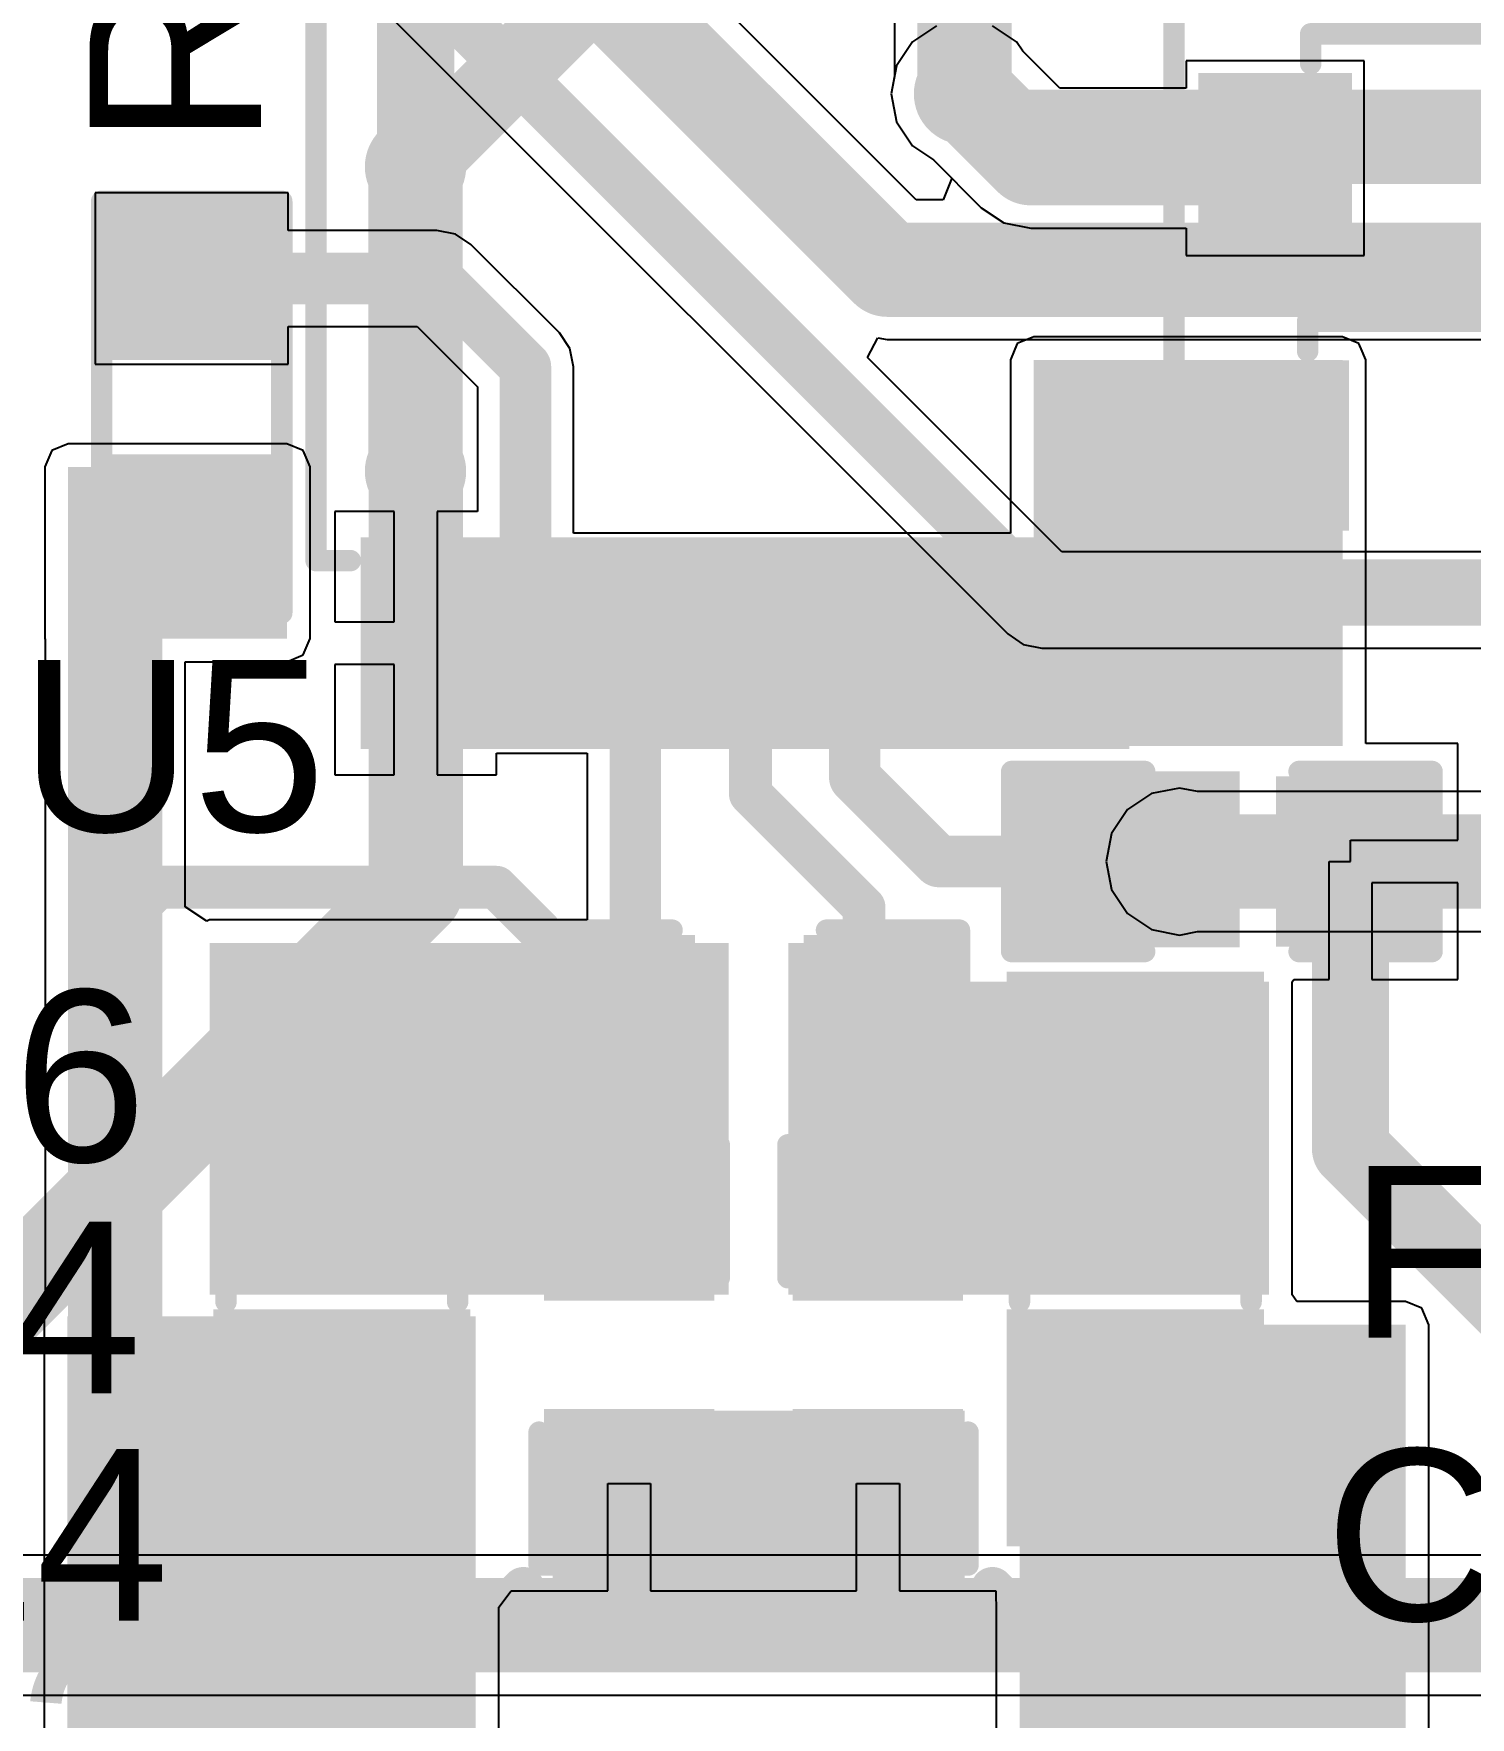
# Model space of a CAD drawing. Header units: millimetres. Extents: x -0.27 to 4.7, y -0.39 to 2.83.
# Drawn here: x 2.266 to 2.6009, y 0.3464 to 0.739 of the extents above; entities that cross this region are included whole.
import ezdxf

# ---------------------------------------------------------------- set-up
doc = ezdxf.new("R2010")
doc.units = ezdxf.units.MM
doc.header["$MEASUREMENT"] = 0
for name, color, linetype in [('BottomLayer', 5, 'Continuous'), ('BottomSolder', 6, 'Continuous'), ('TopLayer', 1, 'Continuous'), ('TopOverlay', 2, 'Continuous'), ('TopPaste', 8, 'Continuous'), ('TopSolder', 216, 'Continuous'), ('ViaHoleLayer', 16, 'Continuous')]:
    doc.layers.add(name, color=color, linetype=linetype)
doc.styles.add('Arial', font='', dxfattribs={"height": 0.2})
doc.styles.get('Arial').set_extended_font_data('Arial')

# ---------------------------------------------------------------- blocks, each defined once
blk = doc.blocks.new('ZIO_101954_8')
at = {"layer": 'TopOverlay', "const_width": 0.005}
blk.add_lwpolyline([(-0.719, -1.74), (0.719, -1.74)], dxfattribs=at)
blk = doc.blocks.new('14_TSSOP_51')
at = {"layer": 'TopLayer'}
for points in [[(-0.12992, 0.08563), (-0.08858, 0.08563), (-0.08858, 0.06791), (-0.12992, 0.06791)], [(0.08858, 0.08563), (0.12992, 0.08563), (0.12992, 0.06791), (0.08858, 0.06791)], [(-0.12992, 0.06004), (-0.08858, 0.06004), (-0.08858, 0.04232), (-0.12992, 0.04232)], [(0.08858, 0.06004), (0.12992, 0.06004), (0.12992, 0.04232), (0.08858, 0.04232)], [(-0.12992, 0.03445), (-0.08858, 0.03445), (-0.08858, 0.01673), (-0.12992, 0.01673)], [(0.08858, 0.03445), (0.12992, 0.03445), (0.12992, 0.01673), (0.08858, 0.01673)], [(-0.12992, 0.00886), (-0.08858, 0.00886), (-0.08858, -0.00886), (-0.12992, -0.00886)], [(0.08858, 0.00886), (0.12992, 0.00886), (0.12992, -0.00886), (0.08858, -0.00886)], [(-0.12992, -0.01673), (-0.08858, -0.01673), (-0.08858, -0.03445), (-0.12992, -0.03445)], [(0.08858, -0.01673), (0.12992, -0.01673), (0.12992, -0.03445), (0.08858, -0.03445)], [(-0.12992, -0.04232), (-0.08858, -0.04232), (-0.08858, -0.06004), (-0.12992, -0.06004)], [(0.08858, -0.04232), (0.12992, -0.04232), (0.12992, -0.06004), (0.08858, -0.06004)], [(-0.12992, -0.06791), (-0.08858, -0.06791), (-0.08858, -0.08563), (-0.12992, -0.08563)], [(0.08858, -0.06791), (0.12992, -0.06791), (0.12992, -0.08563), (0.08858, -0.08563)]]:
    blk.add_hatch(color=1, dxfattribs=at).paths.add_polyline_path(points)
at = {"layer": 'TopOverlay'}
blk.add_hatch(color=2, dxfattribs=at).paths.add_polyline_path([(-0.08404, 0.068), (-0.07304, 0.068), (-0.07304, 0.086), (-0.08404, 0.086)])
at = {"layer": 'TopPaste'}
for points in [[(-0.12992, 0.08563), (-0.08858, 0.08563), (-0.08858, 0.06791), (-0.12992, 0.06791)], [(0.08858, 0.08563), (0.12992, 0.08563), (0.12992, 0.06791), (0.08858, 0.06791)], [(-0.12992, 0.06004), (-0.08858, 0.06004), (-0.08858, 0.04232), (-0.12992, 0.04232)], [(0.08858, 0.06004), (0.12992, 0.06004), (0.12992, 0.04232), (0.08858, 0.04232)], [(-0.12992, 0.03445), (-0.08858, 0.03445), (-0.08858, 0.01673), (-0.12992, 0.01673)], [(0.08858, 0.03445), (0.12992, 0.03445), (0.12992, 0.01673), (0.08858, 0.01673)], [(-0.12992, 0.00886), (-0.08858, 0.00886), (-0.08858, -0.00886), (-0.12992, -0.00886)], [(0.08858, 0.00886), (0.12992, 0.00886), (0.12992, -0.00886), (0.08858, -0.00886)], [(-0.12992, -0.01673), (-0.08858, -0.01673), (-0.08858, -0.03445), (-0.12992, -0.03445)], [(0.08858, -0.01673), (0.12992, -0.01673), (0.12992, -0.03445), (0.08858, -0.03445)], [(-0.12992, -0.04232), (-0.08858, -0.04232), (-0.08858, -0.06004), (-0.12992, -0.06004)], [(0.08858, -0.04232), (0.12992, -0.04232), (0.12992, -0.06004), (0.08858, -0.06004)], [(-0.12992, -0.06791), (-0.08858, -0.06791), (-0.08858, -0.08563), (-0.12992, -0.08563)], [(0.08858, -0.06791), (0.12992, -0.06791), (0.12992, -0.08563), (0.08858, -0.08563)]]:
    blk.add_hatch(color=8, dxfattribs=at).paths.add_polyline_path(points)
at = {"layer": 'TopSolder'}
for points in [[(-0.13392, 0.08963), (-0.08458, 0.08963), (-0.08458, 0.06391), (-0.13392, 0.06391)], [(0.08458, 0.08963), (0.13392, 0.08963), (0.13392, 0.06391), (0.08458, 0.06391)], [(-0.13392, 0.06404), (-0.08458, 0.06404), (-0.08458, 0.03832), (-0.13392, 0.03832)], [(0.08458, 0.06404), (0.13392, 0.06404), (0.13392, 0.03832), (0.08458, 0.03832)], [(-0.13392, 0.03845), (-0.08458, 0.03845), (-0.08458, 0.01273), (-0.13392, 0.01273)], [(0.08458, 0.03845), (0.13392, 0.03845), (0.13392, 0.01273), (0.08458, 0.01273)], [(-0.13392, 0.01286), (-0.08458, 0.01286), (-0.08458, -0.01286), (-0.13392, -0.01286)], [(0.08458, 0.01286), (0.13392, 0.01286), (0.13392, -0.01286), (0.08458, -0.01286)], [(-0.13392, -0.01273), (-0.08458, -0.01273), (-0.08458, -0.03845), (-0.13392, -0.03845)], [(0.08458, -0.01273), (0.13392, -0.01273), (0.13392, -0.03845), (0.08458, -0.03845)], [(-0.13392, -0.03832), (-0.08458, -0.03832), (-0.08458, -0.06404), (-0.13392, -0.06404)], [(0.08458, -0.03832), (0.13392, -0.03832), (0.13392, -0.06404), (0.08458, -0.06404)], [(-0.13392, -0.06391), (-0.08458, -0.06391), (-0.08458, -0.08963), (-0.13392, -0.08963)], [(0.08458, -0.06391), (0.13392, -0.06391), (0.13392, -0.08963), (0.08458, -0.08963)]]:
    blk.add_hatch(color=216, dxfattribs=at).paths.add_polyline_path(points)
at = {"layer": 'TopOverlay'}
for points, const_width in [([(-0.09, 0.1), (0.09, 0.1)], 0.005), ([(-0.09, 0.1), (-0.09, 0.092)], 0.005), ([(0.09, 0.1), (0.09, 0.092)], 0.005), ([(-0.141, 0.082), (-0.136, 0.077)], 0.00787), ([(-0.141, 0.082), (-0.141, 0.072)], 0.00787), ([(-0.136, 0.077), (-0.141, 0.072)], 0.00787), ([(-0.09, -0.092), (-0.09, -0.1)], 0.005), ([(0.09, -0.092), (0.09, -0.1)], 0.005), ([(-0.09, -0.1), (0.09, -0.1)], 0.005)]:
    blk.add_lwpolyline(points, dxfattribs=dict(at, const_width=const_width))
for points, const_width in [([(-0.09125, 0.1, 1), (-0.08875, 0.1, 1)], 0.0025), ([(-0.09125, 0.1, 1), (-0.08875, 0.1, 1)], 0.0025), ([(0.08875, 0.1, 1), (0.09125, 0.1, 1)], 0.0025), ([(0.08875, 0.1, 1), (0.09125, 0.1, 1)], 0.0025), ([(-0.09125, 0.092, 1), (-0.08875, 0.092, 1)], 0.0025), ([(0.08875, 0.092, 1), (0.09125, 0.092, 1)], 0.0025), ([(-0.14297, 0.082, 1), (-0.13903, 0.082, 1)], 0.00394), ([(-0.14297, 0.082, 1), (-0.13903, 0.082, 1)], 0.00394), ([(-0.13797, 0.077, 1), (-0.13403, 0.077, 1)], 0.00394), ([(-0.13797, 0.077, 1), (-0.13403, 0.077, 1)], 0.00394), ([(-0.14297, 0.072, 1), (-0.13903, 0.072, 1)], 0.00394), ([(-0.14297, 0.072, 1), (-0.13903, 0.072, 1)], 0.00394), ([(-0.09125, -0.092, 1), (-0.08875, -0.092, 1)], 0.0025), ([(0.08875, -0.092, 1), (0.09125, -0.092, 1)], 0.0025), ([(-0.09125, -0.1, 1), (-0.08875, -0.1, 1)], 0.0025), ([(-0.09125, -0.1, 1), (-0.08875, -0.1, 1)], 0.0025), ([(0.08875, -0.1, 1), (0.09125, -0.1, 1)], 0.0025), ([(0.08875, -0.1, 1), (0.09125, -0.1, 1)], 0.0025)]:
    blk.add_lwpolyline(points, format="xyb", close=True, dxfattribs=dict(at, const_width=const_width))
blk = doc.blocks.new('R___0603_91')
at = {"layer": 'TopLayer'}
for points in [[(-0.015, 0.0175), (-0.015, -0.0175), (-0.045, -0.0175), (-0.045, 0.0175)], [(0.045, 0.0175), (0.045, -0.0175), (0.015, -0.0175), (0.015, 0.0175)]]:
    blk.add_hatch(color=1, dxfattribs=at).paths.add_polyline_path(points)
at = {"layer": 'TopPaste'}
for points in [[(-0.015, 0.0175), (-0.015, -0.0175), (-0.045, -0.0175), (-0.045, 0.0175)], [(0.045, 0.0175), (0.045, -0.0175), (0.015, -0.0175), (0.015, 0.0175)]]:
    blk.add_hatch(color=8, dxfattribs=at).paths.add_polyline_path(points)
at = {"layer": 'TopSolder'}
for points in [[(-0.011, 0.0215), (-0.011, -0.0215), (-0.049, -0.0215), (-0.049, 0.0215)], [(0.049, 0.0215), (0.049, -0.0215), (0.011, -0.0215), (0.011, 0.0215)]]:
    blk.add_hatch(color=216, dxfattribs=at).paths.add_polyline_path(points)
at = {"layer": 'TopOverlay', "const_width": 0.005}
for points in [[(-0.048, 0.021), (-0.048, -0.021)], [(-0.048, 0.021), (0.048, 0.021)], [(0.048, 0.021), (0.048, -0.021)], [(-0.048, -0.021), (0.048, -0.021)]]:
    blk.add_lwpolyline(points, dxfattribs=at)
at = {"layer": 'TopOverlay', "const_width": 0.0025}
for points in [[(-0.04925, 0.021, 1), (-0.04675, 0.021, 1)], [(-0.04925, 0.021, 1), (-0.04675, 0.021, 1)], [(0.04675, 0.021, 1), (0.04925, 0.021, 1)], [(0.04675, 0.021, 1), (0.04925, 0.021, 1)], [(-0.04925, -0.021, 1), (-0.04675, -0.021, 1)], [(-0.04925, -0.021, 1), (-0.04675, -0.021, 1)], [(0.04675, -0.021, 1), (0.04925, -0.021, 1)], [(0.04675, -0.021, 1), (0.04925, -0.021, 1)]]:
    blk.add_lwpolyline(points, format="xyb", close=True, dxfattribs=at)
blk = doc.blocks.new('I___0805_130')
at = {"layer": 'TopLayer'}
for points in [[(-0.06299, 0.02598), (-0.01575, 0.02598), (-0.01575, -0.02598), (-0.06299, -0.02598)], [(0.01575, 0.02598), (0.06299, 0.02598), (0.06299, -0.02598), (0.01575, -0.02598)]]:
    blk.add_hatch(color=1, dxfattribs=at).paths.add_polyline_path(points)
at = {"layer": 'TopPaste'}
for points in [[(-0.06299, 0.02598), (-0.01575, 0.02598), (-0.01575, -0.02598), (-0.06299, -0.02598)], [(0.01575, 0.02598), (0.06299, 0.02598), (0.06299, -0.02598), (0.01575, -0.02598)]]:
    blk.add_hatch(color=8, dxfattribs=at).paths.add_polyline_path(points)
at = {"layer": 'TopSolder'}
for points in [[(-0.06699, 0.02998), (-0.01175, 0.02998), (-0.01175, -0.02998), (-0.06699, -0.02998)], [(0.01175, 0.02998), (0.06699, 0.02998), (0.06699, -0.02998), (0.01175, -0.02998)]]:
    blk.add_hatch(color=216, dxfattribs=at).paths.add_polyline_path(points)
at = {"layer": 'TopOverlay', "const_width": 0.005}
for points in [[(-0.01, 0.027), (0.01, 0.027)], [(-0.01, -0.027), (0.01, -0.027)]]:
    blk.add_lwpolyline(points, dxfattribs=at)
at = {"layer": 'TopOverlay', "const_width": 0.0025}
for points in [[(-0.01125, 0.027, 1), (-0.00875, 0.027, 1)], [(0.00875, 0.027, 1), (0.01125, 0.027, 1)], [(-0.01125, -0.027, 1), (-0.00875, -0.027, 1)], [(0.00875, -0.027, 1), (0.01125, -0.027, 1)]]:
    blk.add_lwpolyline(points, format="xyb", close=True, dxfattribs=at)
blk = doc.blocks.new('I___0805_131')
at = {"layer": 'TopLayer'}
for points in [[(-0.06299, 0.02598), (-0.01575, 0.02598), (-0.01575, -0.02598), (-0.06299, -0.02598)], [(0.01575, 0.02598), (0.06299, 0.02598), (0.06299, -0.02598), (0.01575, -0.02598)]]:
    blk.add_hatch(color=1, dxfattribs=at).paths.add_polyline_path(points)
at = {"layer": 'TopPaste'}
for points in [[(-0.06299, 0.02598), (-0.01575, 0.02598), (-0.01575, -0.02598), (-0.06299, -0.02598)], [(0.01575, 0.02598), (0.06299, 0.02598), (0.06299, -0.02598), (0.01575, -0.02598)]]:
    blk.add_hatch(color=8, dxfattribs=at).paths.add_polyline_path(points)
at = {"layer": 'TopSolder'}
for points in [[(-0.06699, 0.02998), (-0.01175, 0.02998), (-0.01175, -0.02998), (-0.06699, -0.02998)], [(0.01175, 0.02998), (0.06699, 0.02998), (0.06699, -0.02998), (0.01175, -0.02998)]]:
    blk.add_hatch(color=216, dxfattribs=at).paths.add_polyline_path(points)
at = {"layer": 'TopOverlay', "const_width": 0.005}
for points in [[(-0.01, 0.027), (0.01, 0.027)], [(-0.01, -0.027), (0.01, -0.027)]]:
    blk.add_lwpolyline(points, dxfattribs=at)
at = {"layer": 'TopOverlay', "const_width": 0.0025}
for points in [[(-0.01125, 0.027, 1), (-0.00875, 0.027, 1)], [(0.00875, 0.027, 1), (0.01125, 0.027, 1)], [(-0.01125, -0.027, 1), (-0.00875, -0.027, 1)], [(0.00875, -0.027, 1), (0.01125, -0.027, 1)]]:
    blk.add_lwpolyline(points, format="xyb", close=True, dxfattribs=at)
blk = doc.blocks.new('SOD_323_156')
at = {"layer": 'TopLayer'}
for points in [[(-0.02953, -0.01772), (-0.06102, -0.01772), (-0.06102, 0.01772), (-0.02953, 0.01772)], [(0.06102, -0.01772), (0.02953, -0.01772), (0.02953, 0.01772), (0.06102, 0.01772)]]:
    blk.add_hatch(color=1, dxfattribs=at).paths.add_polyline_path(points)
at = {"layer": 'TopOverlay'}
for points in [[(-0.079, 0.019), (-0.036, 0.019), (-0.036, 0.031), (-0.079, 0.031)], [(-0.079, -0.02), (-0.062, -0.02), (-0.062, 0.02), (-0.079, 0.02)], [(-0.079, -0.031), (-0.036, -0.031), (-0.036, -0.019), (-0.079, -0.019)]]:
    blk.add_hatch(color=2, dxfattribs=at).paths.add_polyline_path(points)
at = {"layer": 'TopPaste'}
for points in [[(-0.02953, -0.01772), (-0.06102, -0.01772), (-0.06102, 0.01772), (-0.02953, 0.01772)], [(0.06102, -0.01772), (0.02953, -0.01772), (0.02953, 0.01772), (0.06102, 0.01772)]]:
    blk.add_hatch(color=8, dxfattribs=at).paths.add_polyline_path(points)
at = {"layer": 'TopSolder'}
for points in [[(-0.02736, -0.01988), (-0.06319, -0.01988), (-0.06319, 0.01988), (-0.02736, 0.01988)], [(0.06319, -0.01988), (0.02736, -0.01988), (0.02736, 0.01988), (0.06319, 0.01988)]]:
    blk.add_hatch(color=216, dxfattribs=at).paths.add_polyline_path(points)
at = {"layer": 'TopOverlay', "const_width": 0.005}
for points in [[(0.037, 0.029), (-0.036, 0.029)], [(0.037, 0.029), (0.037, 0.022)], [(0.037, -0.022), (0.037, -0.029)], [(0.037, -0.029), (-0.036, -0.029)]]:
    blk.add_lwpolyline(points, dxfattribs=at)
at = {"layer": 'TopOverlay', "const_width": 0.0025}
for points in [[(-0.03725, 0.029, 1), (-0.03475, 0.029, 1)], [(0.03575, 0.029, 1), (0.03825, 0.029, 1)], [(0.03575, 0.029, 1), (0.03825, 0.029, 1)], [(0.03575, 0.022, 1), (0.03825, 0.022, 1)], [(0.03575, -0.022, 1), (0.03825, -0.022, 1)], [(-0.03725, -0.029, 1), (-0.03475, -0.029, 1)], [(0.03575, -0.029, 1), (0.03825, -0.029, 1)], [(0.03575, -0.029, 1), (0.03825, -0.029, 1)]]:
    blk.add_lwpolyline(points, format="xyb", close=True, dxfattribs=at)
blk = doc.blocks.new('SOD_323_158')
at = {"layer": 'TopLayer'}
for points in [[(-0.02953, -0.01772), (-0.06102, -0.01772), (-0.06102, 0.01772), (-0.02953, 0.01772)], [(0.06102, -0.01772), (0.02953, -0.01772), (0.02953, 0.01772), (0.06102, 0.01772)]]:
    blk.add_hatch(color=1, dxfattribs=at).paths.add_polyline_path(points)
at = {"layer": 'TopOverlay'}
for points in [[(-0.079, 0.019), (-0.036, 0.019), (-0.036, 0.031), (-0.079, 0.031)], [(-0.079, -0.02), (-0.062, -0.02), (-0.062, 0.02), (-0.079, 0.02)], [(-0.079, -0.031), (-0.036, -0.031), (-0.036, -0.019), (-0.079, -0.019)]]:
    blk.add_hatch(color=2, dxfattribs=at).paths.add_polyline_path(points)
at = {"layer": 'TopPaste'}
for points in [[(-0.02953, -0.01772), (-0.06102, -0.01772), (-0.06102, 0.01772), (-0.02953, 0.01772)], [(0.06102, -0.01772), (0.02953, -0.01772), (0.02953, 0.01772), (0.06102, 0.01772)]]:
    blk.add_hatch(color=8, dxfattribs=at).paths.add_polyline_path(points)
at = {"layer": 'TopSolder'}
for points in [[(-0.02736, -0.01988), (-0.06319, -0.01988), (-0.06319, 0.01988), (-0.02736, 0.01988)], [(0.06319, -0.01988), (0.02736, -0.01988), (0.02736, 0.01988), (0.06319, 0.01988)]]:
    blk.add_hatch(color=216, dxfattribs=at).paths.add_polyline_path(points)
at = {"layer": 'TopOverlay', "const_width": 0.005}
for points in [[(0.037, 0.029), (-0.036, 0.029)], [(0.037, 0.029), (0.037, 0.022)], [(0.037, -0.022), (0.037, -0.029)], [(0.037, -0.029), (-0.036, -0.029)]]:
    blk.add_lwpolyline(points, dxfattribs=at)
at = {"layer": 'TopOverlay', "const_width": 0.0025}
for points in [[(-0.03725, 0.029, 1), (-0.03475, 0.029, 1)], [(0.03575, 0.029, 1), (0.03825, 0.029, 1)], [(0.03575, 0.029, 1), (0.03825, 0.029, 1)], [(0.03575, 0.022, 1), (0.03825, 0.022, 1)], [(0.03575, -0.022, 1), (0.03825, -0.022, 1)], [(-0.03725, -0.029, 1), (-0.03475, -0.029, 1)], [(0.03575, -0.029, 1), (0.03825, -0.029, 1)], [(0.03575, -0.029, 1), (0.03825, -0.029, 1)]]:
    blk.add_lwpolyline(points, format="xyb", close=True, dxfattribs=at)
blk = doc.blocks.new('C___0603_199')
at = {"layer": 'TopLayer'}
for points in [[(-0.015, 0.0175), (-0.015, -0.0175), (-0.045, -0.0175), (-0.045, 0.0175)], [(0.045, 0.0175), (0.045, -0.0175), (0.015, -0.0175), (0.015, 0.0175)]]:
    blk.add_hatch(color=1, dxfattribs=at).paths.add_polyline_path(points)
at = {"layer": 'TopPaste'}
for points in [[(-0.015, 0.0175), (-0.015, -0.0175), (-0.045, -0.0175), (-0.045, 0.0175)], [(0.045, 0.0175), (0.045, -0.0175), (0.015, -0.0175), (0.015, 0.0175)]]:
    blk.add_hatch(color=8, dxfattribs=at).paths.add_polyline_path(points)
at = {"layer": 'TopSolder'}
for points in [[(-0.01264, 0.01986), (-0.01264, -0.01986), (-0.04736, -0.01986), (-0.04736, 0.01986)], [(0.04736, 0.01986), (0.04736, -0.01986), (0.01264, -0.01986), (0.01264, 0.01986)]]:
    blk.add_hatch(color=216, dxfattribs=at).paths.add_polyline_path(points)
at = {"layer": 'TopOverlay', "const_width": 0.005}
for points in [[(-0.018, 0.021), (-0.049, 0.021)], [(-0.049, -0.021), (-0.049, 0.021)], [(0.049, 0.021), (0.018, 0.021)], [(0.049, -0.021), (0.049, 0.021)], [(-0.018, -0.021), (-0.049, -0.021)], [(0.049, -0.021), (0.018, -0.021)]]:
    blk.add_lwpolyline(points, dxfattribs=at)
at = {"layer": 'TopOverlay', "const_width": 0.0025}
for points in [[(-0.05025, 0.021, 1), (-0.04775, 0.021, 1)], [(-0.05025, 0.021, 1), (-0.04775, 0.021, 1)], [(-0.01925, 0.021, 1), (-0.01675, 0.021, 1)], [(0.01675, 0.021, 1), (0.01925, 0.021, 1)], [(0.04775, 0.021, 1), (0.05025, 0.021, 1)], [(0.04775, 0.021, 1), (0.05025, 0.021, 1)], [(-0.05025, -0.021, 1), (-0.04775, -0.021, 1)], [(-0.05025, -0.021, 1), (-0.04775, -0.021, 1)], [(-0.01925, -0.021, 1), (-0.01675, -0.021, 1)], [(0.01675, -0.021, 1), (0.01925, -0.021, 1)], [(0.04775, -0.021, 1), (0.05025, -0.021, 1)], [(0.04775, -0.021, 1), (0.05025, -0.021, 1)]]:
    blk.add_lwpolyline(points, format="xyb", close=True, dxfattribs=at)
blk = doc.blocks.new('C___0603_201')
at = {"layer": 'TopLayer'}
for points in [[(-0.015, 0.0175), (-0.015, -0.0175), (-0.045, -0.0175), (-0.045, 0.0175)], [(0.045, 0.0175), (0.045, -0.0175), (0.015, -0.0175), (0.015, 0.0175)]]:
    blk.add_hatch(color=1, dxfattribs=at).paths.add_polyline_path(points)
at = {"layer": 'TopPaste'}
for points in [[(-0.015, 0.0175), (-0.015, -0.0175), (-0.045, -0.0175), (-0.045, 0.0175)], [(0.045, 0.0175), (0.045, -0.0175), (0.015, -0.0175), (0.015, 0.0175)]]:
    blk.add_hatch(color=8, dxfattribs=at).paths.add_polyline_path(points)
at = {"layer": 'TopSolder'}
for points in [[(-0.01264, 0.01986), (-0.01264, -0.01986), (-0.04736, -0.01986), (-0.04736, 0.01986)], [(0.04736, 0.01986), (0.04736, -0.01986), (0.01264, -0.01986), (0.01264, 0.01986)]]:
    blk.add_hatch(color=216, dxfattribs=at).paths.add_polyline_path(points)
at = {"layer": 'TopOverlay', "const_width": 0.005}
for points in [[(-0.049, 0.021), (-0.018, 0.021)], [(-0.049, -0.021), (-0.049, 0.021)], [(0.018, 0.021), (0.049, 0.021)], [(0.049, -0.021), (0.049, 0.021)], [(-0.049, -0.021), (-0.018, -0.021)], [(0.018, -0.021), (0.049, -0.021)]]:
    blk.add_lwpolyline(points, dxfattribs=at)
at = {"layer": 'TopOverlay', "const_width": 0.0025}
for points in [[(-0.05025, 0.021, 1), (-0.04775, 0.021, 1)], [(-0.05025, 0.021, 1), (-0.04775, 0.021, 1)], [(-0.01925, 0.021, 1), (-0.01675, 0.021, 1)], [(0.01675, 0.021, 1), (0.01925, 0.021, 1)], [(0.04775, 0.021, 1), (0.05025, 0.021, 1)], [(0.04775, 0.021, 1), (0.05025, 0.021, 1)], [(-0.05025, -0.021, 1), (-0.04775, -0.021, 1)], [(-0.05025, -0.021, 1), (-0.04775, -0.021, 1)], [(-0.01925, -0.021, 1), (-0.01675, -0.021, 1)], [(0.01675, -0.021, 1), (0.01925, -0.021, 1)], [(0.04775, -0.021, 1), (0.05025, -0.021, 1)], [(0.04775, -0.021, 1), (0.05025, -0.021, 1)]]:
    blk.add_lwpolyline(points, format="xyb", close=True, dxfattribs=at)
blk = doc.blocks.new('C___0603_203')
at = {"layer": 'TopLayer'}
for points in [[(-0.015, 0.0175), (-0.015, -0.0175), (-0.045, -0.0175), (-0.045, 0.0175)], [(0.045, 0.0175), (0.045, -0.0175), (0.015, -0.0175), (0.015, 0.0175)]]:
    blk.add_hatch(color=1, dxfattribs=at).paths.add_polyline_path(points)
at = {"layer": 'TopPaste'}
for points in [[(-0.015, 0.0175), (-0.015, -0.0175), (-0.045, -0.0175), (-0.045, 0.0175)], [(0.045, 0.0175), (0.045, -0.0175), (0.015, -0.0175), (0.015, 0.0175)]]:
    blk.add_hatch(color=8, dxfattribs=at).paths.add_polyline_path(points)
at = {"layer": 'TopSolder'}
for points in [[(-0.01264, 0.01986), (-0.01264, -0.01986), (-0.04736, -0.01986), (-0.04736, 0.01986)], [(0.04736, 0.01986), (0.04736, -0.01986), (0.01264, -0.01986), (0.01264, 0.01986)]]:
    blk.add_hatch(color=216, dxfattribs=at).paths.add_polyline_path(points)
at = {"layer": 'TopOverlay', "const_width": 0.005}
for points in [[(-0.049, 0.021), (-0.018, 0.021)], [(-0.049, 0.021), (-0.049, -0.021)], [(0.018, 0.021), (0.049, 0.021)], [(0.049, 0.021), (0.049, -0.021)], [(-0.049, -0.021), (-0.018, -0.021)], [(0.018, -0.021), (0.049, -0.021)]]:
    blk.add_lwpolyline(points, dxfattribs=at)
at = {"layer": 'TopOverlay', "const_width": 0.0025}
for points in [[(-0.05025, 0.021, 1), (-0.04775, 0.021, 1)], [(-0.05025, 0.021, 1), (-0.04775, 0.021, 1)], [(-0.01925, 0.021, 1), (-0.01675, 0.021, 1)], [(0.01675, 0.021, 1), (0.01925, 0.021, 1)], [(0.04775, 0.021, 1), (0.05025, 0.021, 1)], [(0.04775, 0.021, 1), (0.05025, 0.021, 1)], [(-0.05025, -0.021, 1), (-0.04775, -0.021, 1)], [(-0.05025, -0.021, 1), (-0.04775, -0.021, 1)], [(-0.01925, -0.021, 1), (-0.01675, -0.021, 1)], [(0.01675, -0.021, 1), (0.01925, -0.021, 1)], [(0.04775, -0.021, 1), (0.05025, -0.021, 1)], [(0.04775, -0.021, 1), (0.05025, -0.021, 1)]]:
    blk.add_lwpolyline(points, format="xyb", close=True, dxfattribs=at)
blk = doc.blocks.new('C___0603_204')
at = {"layer": 'TopLayer'}
for points in [[(-0.015, 0.0175), (-0.015, -0.0175), (-0.045, -0.0175), (-0.045, 0.0175)], [(0.045, 0.0175), (0.045, -0.0175), (0.015, -0.0175), (0.015, 0.0175)]]:
    blk.add_hatch(color=1, dxfattribs=at).paths.add_polyline_path(points)
at = {"layer": 'TopPaste'}
for points in [[(-0.015, 0.0175), (-0.015, -0.0175), (-0.045, -0.0175), (-0.045, 0.0175)], [(0.045, 0.0175), (0.045, -0.0175), (0.015, -0.0175), (0.015, 0.0175)]]:
    blk.add_hatch(color=8, dxfattribs=at).paths.add_polyline_path(points)
at = {"layer": 'TopSolder'}
for points in [[(-0.01264, 0.01986), (-0.01264, -0.01986), (-0.04736, -0.01986), (-0.04736, 0.01986)], [(0.04736, 0.01986), (0.04736, -0.01986), (0.01264, -0.01986), (0.01264, 0.01986)]]:
    blk.add_hatch(color=216, dxfattribs=at).paths.add_polyline_path(points)
at = {"layer": 'TopOverlay', "const_width": 0.005}
for points in [[(-0.049, 0.021), (-0.049, -0.021)], [(-0.018, 0.021), (-0.049, 0.021)], [(0.049, 0.021), (0.018, 0.021)], [(0.049, 0.021), (0.049, -0.021)], [(-0.018, -0.021), (-0.049, -0.021)], [(0.049, -0.021), (0.018, -0.021)]]:
    blk.add_lwpolyline(points, dxfattribs=at)
at = {"layer": 'TopOverlay', "const_width": 0.0025}
for points in [[(-0.05025, 0.021, 1), (-0.04775, 0.021, 1)], [(-0.05025, 0.021, 1), (-0.04775, 0.021, 1)], [(-0.01925, 0.021, 1), (-0.01675, 0.021, 1)], [(0.01675, 0.021, 1), (0.01925, 0.021, 1)], [(0.04775, 0.021, 1), (0.05025, 0.021, 1)], [(0.04775, 0.021, 1), (0.05025, 0.021, 1)], [(-0.05025, -0.021, 1), (-0.04775, -0.021, 1)], [(-0.05025, -0.021, 1), (-0.04775, -0.021, 1)], [(-0.01925, -0.021, 1), (-0.01675, -0.021, 1)], [(0.01675, -0.021, 1), (0.01925, -0.021, 1)], [(0.04775, -0.021, 1), (0.05025, -0.021, 1)], [(0.04775, -0.021, 1), (0.05025, -0.021, 1)]]:
    blk.add_lwpolyline(points, format="xyb", close=True, dxfattribs=at)

msp = doc.modelspace()

# ---------------------------------------------------------------- hatches: boundary and pattern name
at = {"layer": 'BottomLayer'}
h = msp.add_hatch(color=5, dxfattribs=at)
edge = h.paths.add_edge_path()
edge.add_arc((2.483, 0.725), 0.01181, 0, 360)
h = msp.add_hatch(color=5, dxfattribs=at)
edge = h.paths.add_edge_path()
edge.add_arc((2.355, 0.708), 0.01181, 0, 360)
h = msp.add_hatch(color=5, dxfattribs=at)
edge = h.paths.add_edge_path()
edge.add_arc((2.355, 0.637), 0.01181, 0, 360)
h = msp.add_hatch(color=5, dxfattribs=at)
edge = h.paths.add_edge_path()
edge.add_arc((2.53314, 0.546), 0.01181, 0, 360)
h = msp.add_hatch(color=5, dxfattribs=at)
edge = h.paths.add_edge_path()
edge.add_arc((2.42782, 0.39745), 0.01181, 0, 360)
at = {"layer": 'BottomSolder'}
h = msp.add_hatch(color=6, dxfattribs=at)
edge = h.paths.add_edge_path()
edge.add_arc((2.483, 0.725), 0.00591, 0, 360)
h = msp.add_hatch(color=6, dxfattribs=at)
edge = h.paths.add_edge_path()
edge.add_arc((2.355, 0.708), 0.00591, 0, 360)
h = msp.add_hatch(color=6, dxfattribs=at)
edge = h.paths.add_edge_path()
edge.add_arc((2.355, 0.637), 0.00591, 0, 360)
h = msp.add_hatch(color=6, dxfattribs=at)
edge = h.paths.add_edge_path()
edge.add_arc((2.53314, 0.546), 0.00591, 0, 360)
h = msp.add_hatch(color=6, dxfattribs=at)
edge = h.paths.add_edge_path()
edge.add_arc((2.42782, 0.39745), 0.00591, 0, 360)
at = {"layer": 'TopLayer'}
h = msp.add_hatch(color=1, dxfattribs=at)
edge = h.paths.add_edge_path()
edge.add_arc((2.483, 0.725), 0.01181, 0, 360)
h = msp.add_hatch(color=1, dxfattribs=at)
edge = h.paths.add_edge_path()
edge.add_arc((2.355, 0.708), 0.01181, 0, 360)
for points in [[(2.49914, 0.57295), (2.57114, 0.57295), (2.57114, 0.66295), (2.49914, 0.66295)], [(2.274, 0.598), (2.325, 0.598), (2.325, 0.638), (2.274, 0.638)], [(2.494, 0.526), (2.54714, 0.526), (2.54714, 0.567), (2.494, 0.567)], [(2.428, 0.527), (2.307, 0.527), (2.307, 0.445), (2.428, 0.445)], [(2.44196, 0.509), (2.483, 0.509), (2.483, 0.527), (2.44196, 0.527)], [(2.44196, 0.445), (2.554, 0.445), (2.554, 0.51795), (2.44196, 0.51795)], [(2.369, 0.43995), (2.27382, 0.43995), (2.27382, 0.19195), (2.369, 0.19195)], [(2.49582, 0.19195), (2.58582, 0.19195), (2.58582, 0.438), (2.49582, 0.438)], [(2.387, 0.37795), (2.483, 0.37795), (2.483, 0.41795), (2.387, 0.41795)]]:
    msp.add_hatch(color=1, dxfattribs=at).paths.add_polyline_path(points)
h = msp.add_hatch(color=1, dxfattribs=at)
edge = h.paths.add_edge_path()
edge.add_arc((2.355, 0.637), 0.01181, 0, 360)
h = msp.add_hatch(color=1, dxfattribs=at)
edge = h.paths.add_edge_path()
edge.add_arc((2.53314, 0.546), 0.01181, 0, 360)
h = msp.add_hatch(color=1, dxfattribs=at)
edge = h.paths.add_edge_path()
edge.add_arc((2.42782, 0.39745), 0.01181, 0, 360)
at = {"layer": 'TopSolder'}
h = msp.add_hatch(color=216, dxfattribs=at)
edge = h.paths.add_edge_path()
edge.add_arc((2.483, 0.725), 0.00591, 0, 360)
h = msp.add_hatch(color=216, dxfattribs=at)
edge = h.paths.add_edge_path()
edge.add_arc((2.355, 0.708), 0.00591, 0, 360)
h = msp.add_hatch(color=216, dxfattribs=at)
edge = h.paths.add_edge_path()
edge.add_arc((2.355, 0.637), 0.00591, 0, 360)
h = msp.add_hatch(color=216, dxfattribs=at)
edge = h.paths.add_edge_path()
edge.add_arc((2.53314, 0.546), 0.00591, 0, 360)
h = msp.add_hatch(color=216, dxfattribs=at)
edge = h.paths.add_edge_path()
edge.add_arc((2.42782, 0.39745), 0.00591, 0, 360)
at = {"layer": 'ViaHoleLayer'}
h = msp.add_hatch(color=16, dxfattribs=at)
edge = h.paths.add_edge_path()
edge.add_arc((2.483, 0.725), 0.00591, 0, 360)
h = msp.add_hatch(color=16, dxfattribs=at)
edge = h.paths.add_edge_path()
edge.add_arc((2.355, 0.708), 0.00591, 0, 360)
h = msp.add_hatch(color=16, dxfattribs=at)
edge = h.paths.add_edge_path()
edge.add_arc((2.355, 0.637), 0.00591, 0, 360)
h = msp.add_hatch(color=16, dxfattribs=at)
edge = h.paths.add_edge_path()
edge.add_arc((2.53314, 0.546), 0.00591, 0, 360)
h = msp.add_hatch(color=16, dxfattribs=at)
edge = h.paths.add_edge_path()
edge.add_arc((2.42782, 0.39745), 0.00591, 0, 360)

# ---------------------------------------------------------------- linework, layer by layer
at = {"layer": 'BottomLayer'}
for p, q in [((2.46669, 0.85484), (2.46669, 0.72916)), ((2.47176, 0.70031), (2.36214, 0.80993)), ((2.30407, 0.78807), (2.49307, 0.59907)), ((2.46669, 0.72916), (2.46586, 0.725)), ((2.46586, 0.725), (2.46717, 0.71844)), ((2.46717, 0.71844), (2.47088, 0.71288)), ((2.47088, 0.71288), (2.47573, 0.70964)), ((2.47573, 0.70964), (2.48006, 0.70531)), ((2.48006, 0.70531), (2.47799, 0.70031)), ((2.47799, 0.70031), (2.47176, 0.70031)), ((2.46035, 0.66351), (2.46281, 0.66812)), ((2.46281, 0.66812), (2.465, 0.66769)), ((2.465, 0.66769), (2.64184, 0.66769)), ((2.50565, 0.61822), (2.46035, 0.66351)), ((2.62328, 0.61822), (2.50565, 0.61822)), ((2.49307, 0.59907), (2.49307, 0.59907)), ((2.49307, 0.59907), (2.49671, 0.59664)), ((2.49671, 0.59664), (2.501, 0.59578)), ((2.501, 0.59578), (2.501, 0.59578)), ((2.501, 0.59578), (2.62328, 0.59578)), ((2.52658, 0.56184), (2.52102, 0.55812)), ((2.53314, 0.56314), (2.52658, 0.56184)), ((2.5373, 0.56231), (2.53314, 0.56314)), ((2.64224, 0.56231), (2.5373, 0.56231)), ((2.52102, 0.55812), (2.5173, 0.55256)), ((2.5173, 0.55256), (2.516, 0.546)), ((2.516, 0.546), (2.5173, 0.53944)), ((2.5173, 0.53944), (2.52102, 0.53388)), ((2.52102, 0.53388), (2.52658, 0.53016)), ((2.52658, 0.53016), (2.53314, 0.52886)), ((2.53314, 0.52886), (2.5373, 0.52969)), ((2.5373, 0.52969), (2.649, 0.52969)), ((2.69813, 0.38426), (2.02142, 0.38426)), ((2.0209, 0.35164), (3.24284, 0.35164))]:
    msp.add_line(p, q, dxfattribs=at)
for points, const_width in [([(2.483, 0.725), (2.483, 0.859)], 0.022), ([(2.34582, 0.80318), (2.465, 0.684)], 0.022), ([(2.312, 0.796), (2.501, 0.607)], 0.012), ([(2.48225, 0.725), (2.48344, 0.725)], 0.022), ([(2.48344, 0.725), (2.49344, 0.715)], 0.022), ([(2.49344, 0.715), (2.6258, 0.715)], 0.022), ([(2.355, 0.637), (2.355, 0.708)], 0.022), ([(2.465, 0.684), (2.646, 0.684)], 0.022), ([(2.355, 0.637), (2.35505, 0.63695)], 0.022), ([(2.35505, 0.53918), (2.35505, 0.63695)], 0.022), ([(2.501, 0.607), (2.636, 0.607)], 0.012), ([(2.53314, 0.546), (2.649, 0.546)], 0.022), ([(2.21332, 0.39745), (2.35505, 0.53918)], 0.022), ([(2.01705, 0.36795), (2.74405, 0.36795)], 0.022)]:
    msp.add_lwpolyline(points, dxfattribs=dict(at, const_width=const_width))
for points, const_width in [([(2.47675, 0.725, 1), (2.48775, 0.725, 1)], 0.011), ([(2.4775, 0.725, 1), (2.4885, 0.725, 1)], 0.011), ([(2.47794, 0.725, 1), (2.48894, 0.725, 1)], 0.011), ([(2.47794, 0.725, 1), (2.48894, 0.725, 1)], 0.011), ([(2.48794, 0.715, 1), (2.49894, 0.715, 1)], 0.011), ([(2.48794, 0.715, 1), (2.49894, 0.715, 1)], 0.011), ([(2.3495, 0.708, 1), (2.3605, 0.708, 1)], 0.011), ([(2.4595, 0.684, 1), (2.4705, 0.684, 1)], 0.011), ([(2.4595, 0.684, 1), (2.4705, 0.684, 1)], 0.011), ([(2.3495, 0.637, 1), (2.3605, 0.637, 1)], 0.011), ([(2.3495, 0.637, 1), (2.3605, 0.637, 1)], 0.011), ([(2.34955, 0.63695, 1), (2.36055, 0.63695, 1)], 0.011), ([(2.34955, 0.63695, 1), (2.36055, 0.63695, 1)], 0.011), ([(2.498, 0.607, 1), (2.504, 0.607, 1)], 0.006), ([(2.498, 0.607, 1), (2.504, 0.607, 1)], 0.006), ([(2.52764, 0.546, 1), (2.53864, 0.546, 1)], 0.011), ([(2.34955, 0.53918, 1), (2.36055, 0.53918, 1)], 0.011), ([(2.34955, 0.53918, 1), (2.36055, 0.53918, 1)], 0.011)]:
    msp.add_lwpolyline(points, format="xyb", close=True, dxfattribs=dict(at, const_width=const_width))
at = {"layer": 'TopLayer'}
for p, q in [((2.47644, 0.74084), (2.47088, 0.73712)), ((2.49512, 0.73712), (2.48956, 0.74084)), ((2.47088, 0.73712), (2.46717, 0.73156)), ((2.49659, 0.73492), (2.49512, 0.73712)), ((2.5052, 0.72631), (2.49659, 0.73492)), ((2.46717, 0.73156), (2.46586, 0.725)), ((2.5762, 0.73272), (2.5347, 0.73272)), ((2.5347, 0.73272), (2.5347, 0.72631)), ((2.5762, 0.68728), (2.5762, 0.73272)), ((2.5347, 0.72631), (2.5052, 0.72631)), ((2.46586, 0.725), (2.46717, 0.71844)), ((2.46717, 0.71844), (2.47088, 0.71288)), ((2.47088, 0.71288), (2.47573, 0.70964)), ((2.47573, 0.70964), (2.48691, 0.69846)), ((2.32532, 0.70195), (2.28032, 0.70195)), ((2.28032, 0.70195), (2.28032, 0.66195)), ((2.32532, 0.69316), (2.32532, 0.70195)), ((2.48691, 0.69846), (2.4922, 0.69493)), ((2.4922, 0.69493), (2.49844, 0.69369)), ((2.36, 0.69316), (2.32532, 0.69316)), ((2.3643, 0.69231), (2.36, 0.69316)), ((2.36, 0.69316), (2.36, 0.69316)), ((2.36793, 0.68988), (2.3643, 0.69231)), ((2.49844, 0.69369), (2.5347, 0.69369)), ((2.5347, 0.69369), (2.5347, 0.68728)), ((2.38857, 0.66924), (2.36793, 0.68988)), ((2.5347, 0.68728), (2.5762, 0.68728)), ((2.32532, 0.66195), (2.32532, 0.67073)), ((2.32532, 0.67073), (2.35536, 0.67073)), ((2.35536, 0.67073), (2.36943, 0.65667)), ((2.391, 0.6656), (2.38857, 0.66924)), ((2.38857, 0.66924), (2.38857, 0.66924)), ((2.49914, 0.66836), (2.49531, 0.66678)), ((2.57114, 0.66836), (2.49914, 0.66836)), ((2.57497, 0.66678), (2.57114, 0.66836)), ((2.39186, 0.66131), (2.391, 0.6656)), ((2.49531, 0.66678), (2.49373, 0.66295)), ((2.57541, 0.66572), (2.57497, 0.66678)), ((2.57547, 0.66572), (2.57541, 0.66572)), ((2.57547, 0.66556), (2.57547, 0.66572)), ((2.57655, 0.66295), (2.57547, 0.66556)), ((2.28032, 0.66195), (2.32532, 0.66195)), ((2.39186, 0.62258), (2.39186, 0.66131)), ((2.39186, 0.66131), (2.39186, 0.66131)), ((2.49373, 0.66295), (2.49373, 0.62258)), ((2.57655, 0.5735), (2.57655, 0.66295)), ((2.36943, 0.65667), (2.36943, 0.62758)), ((2.27017, 0.64183), (2.26859, 0.638)), ((2.274, 0.64341), (2.27017, 0.64183)), ((2.325, 0.64341), (2.274, 0.64341)), ((2.32883, 0.64183), (2.325, 0.64341)), ((2.33041, 0.638), (2.32883, 0.64183)), ((2.26859, 0.638), (2.26859, 0.598)), ((2.33041, 0.598), (2.33041, 0.638)), ((2.35005, 0.62758), (2.33619, 0.62758)), ((2.33619, 0.62758), (2.33619, 0.60191)), ((2.35005, 0.60191), (2.35005, 0.62758)), ((2.36943, 0.62758), (2.36005, 0.62758)), ((2.36005, 0.62758), (2.36005, 0.59691)), ((2.49373, 0.62258), (2.39186, 0.62258)), ((2.33619, 0.60191), (2.35005, 0.60191)), ((2.26859, 0.598), (2.26869, 0.59776)), ((2.26869, 0.59776), (2.26869, 0.44061)), ((2.32883, 0.59417), (2.33041, 0.598)), ((2.36005, 0.59691), (2.36005, 0.56624)), ((2.325, 0.59259), (2.32883, 0.59417)), ((2.30131, 0.53547), (2.30131, 0.59259)), ((2.30131, 0.59259), (2.325, 0.59259)), ((2.35005, 0.59191), (2.33619, 0.59191)), ((2.33619, 0.59191), (2.33619, 0.56624)), ((2.35005, 0.56624), (2.35005, 0.59191)), ((2.598, 0.5735), (2.57655, 0.5735)), ((2.598, 0.551), (2.598, 0.5735)), ((2.37391, 0.56624), (2.37391, 0.57124)), ((2.37391, 0.57124), (2.39502, 0.57124)), ((2.39502, 0.57124), (2.39502, 0.53241)), ((2.33619, 0.56624), (2.35005, 0.56624)), ((2.36005, 0.56624), (2.37391, 0.56624)), ((2.573, 0.546), (2.573, 0.551)), ((2.573, 0.551), (2.598, 0.551)), ((2.568, 0.5185), (2.568, 0.546)), ((2.568, 0.546), (2.573, 0.546)), ((2.598, 0.541), (2.578, 0.541)), ((2.578, 0.541), (2.578, 0.5185)), ((2.598, 0.5185), (2.598, 0.541)), ((2.30631, 0.53213), (2.30131, 0.53547)), ((2.307, 0.53241), (2.30631, 0.53213)), ((2.39502, 0.53241), (2.307, 0.53241)), ((2.55941, 0.51795), (2.55978, 0.5185)), ((2.55978, 0.5185), (2.568, 0.5185)), ((2.578, 0.5185), (2.598, 0.5185)), ((2.55941, 0.445), (2.55941, 0.51795)), ((2.56047, 0.44341), (2.55941, 0.445)), ((2.26869, 0.44061), (2.26841, 0.43995)), ((2.26841, 0.43995), (2.26841, 0.19195)), ((2.58582, 0.44341), (2.56047, 0.44341)), ((2.58965, 0.44183), (2.58582, 0.44341)), ((2.59123, 0.438), (2.58965, 0.44183)), ((2.59123, 0.19195), (2.59123, 0.438)), ((2.39982, 0.37595), (2.39982, 0.40095)), ((2.39982, 0.40095), (2.40982, 0.40095)), ((2.40982, 0.40095), (2.40982, 0.37595)), ((2.45782, 0.37595), (2.45782, 0.40095)), ((2.45782, 0.40095), (2.46782, 0.40095)), ((2.46782, 0.40095), (2.46782, 0.37595)), ((2.37441, 0.37215), (2.37732, 0.37595)), ((2.37732, 0.37595), (2.37941, 0.37595)), ((2.37941, 0.37595), (2.39982, 0.37595)), ((2.40982, 0.37595), (2.43032, 0.37595)), ((2.43032, 0.37595), (2.43532, 0.37595)), ((2.43532, 0.37595), (2.43732, 0.37595)), ((2.43732, 0.37595), (2.45782, 0.37595)), ((2.46782, 0.37595), (2.49032, 0.37595)), ((2.49032, 0.37595), (2.49041, 0.37099)), ((2.37441, 0.30436), (2.37441, 0.37215)), ((2.49041, 0.37099), (2.49041, 0.30436))]:
    msp.add_line(p, q, dxfattribs=at)
for points, const_width in [([(2.35505, 0.70805), (2.35505, 0.80241)], 0.018), ([(2.35505, 0.70805), (2.41195, 0.76495)], 0.018), ([(2.483, 0.725), (2.48344, 0.725)], 0.022), ([(2.48344, 0.725), (2.49844, 0.71)], 0.022), ([(2.49844, 0.71), (2.55545, 0.71)], 0.022), ([(2.355, 0.708), (2.35505, 0.70805)], 0.018), ([(2.30282, 0.68195), (2.36, 0.68195)], 0.012), ([(2.36, 0.68195), (2.38064, 0.66131)], 0.012), ([(2.38064, 0.58391), (2.38064, 0.66131)], 0.012), ([(2.355, 0.637), (2.35503, 0.63697)], 0.018), ([(2.35503, 0.59693), (2.35503, 0.63697)], 0.018), ([(2.285, 0.60663), (2.30032, 0.62195)], 0.022), ([(2.30032, 0.62195), (2.30282, 0.62195)], 0.022), ([(2.285, 0.43918), (2.285, 0.60663)], 0.022), ([(2.50859, 0.59691), (2.50859, 0.612)], 0.012), ([(2.35503, 0.59693), (2.35505, 0.59691)], 0.018), ([(2.40623, 0.50977), (2.40623, 0.59691)], 0.012), ([(2.45741, 0.56559), (2.45741, 0.59691)], 0.012), ([(2.50859, 0.58391), (2.50859, 0.59691)], 0.012), ([(2.4328, 0.58292), (2.43308, 0.58265)], 0.01), ([(2.43308, 0.56178), (2.43308, 0.58265)], 0.01), ([(2.45741, 0.56559), (2.477, 0.546)], 0.012), ([(2.43308, 0.56178), (2.45957, 0.53529)], 0.01), ([(2.573, 0.479), (2.573, 0.546)], 0.018), ([(2.477, 0.546), (2.513, 0.546)], 0.012), ([(2.45957, 0.51643), (2.45957, 0.53529)], 0.01), ([(2.45957, 0.51643), (2.467, 0.509)], 0.01), ([(2.40623, 0.50977), (2.407, 0.509)], 0.01), ([(2.573, 0.479), (2.621, 0.431)], 0.018), ([(2.29789, 0.42629), (2.32284, 0.42629)], 0.022), ([(2.32284, 0.42629), (2.33412, 0.415)], 0.022), ([(2.33412, 0.41425), (2.33412, 0.415)], 0.022)]:
    msp.add_lwpolyline(points, dxfattribs=dict(at, const_width=const_width))
for points, const_width in [([(2.4775, 0.725, 1), (2.4885, 0.725, 1)], 0.011), ([(2.47794, 0.725, 1), (2.48894, 0.725, 1)], 0.011), ([(2.47794, 0.725, 1), (2.48894, 0.725, 1)], 0.011), ([(2.49294, 0.71, 1), (2.50394, 0.71, 1)], 0.011), ([(2.49294, 0.71, 1), (2.50394, 0.71, 1)], 0.011), ([(2.54995, 0.71, 1), (2.56095, 0.71, 1)], 0.011), ([(2.3505, 0.708, 1), (2.3595, 0.708, 1)], 0.009), ([(2.35055, 0.70805, 1), (2.35955, 0.70805, 1)], 0.009), ([(2.35055, 0.70805, 1), (2.35955, 0.70805, 1)], 0.009), ([(2.35055, 0.70805, 1), (2.35955, 0.70805, 1)], 0.009), ([(2.29982, 0.68195, 1), (2.30582, 0.68195, 1)], 0.006), ([(2.357, 0.68195, 1), (2.363, 0.68195, 1)], 0.006), ([(2.357, 0.68195, 1), (2.363, 0.68195, 1)], 0.006), ([(2.37764, 0.66131, 1), (2.38364, 0.66131, 1)], 0.006), ([(2.37764, 0.66131, 1), (2.38364, 0.66131, 1)], 0.006), ([(2.3505, 0.637, 1), (2.3595, 0.637, 1)], 0.009), ([(2.35053, 0.63697, 1), (2.35953, 0.63697, 1)], 0.009), ([(2.35053, 0.63697, 1), (2.35953, 0.63697, 1)], 0.009), ([(2.29482, 0.62195, 1), (2.30582, 0.62195, 1)], 0.011), ([(2.29482, 0.62195, 1), (2.30582, 0.62195, 1)], 0.011), ([(2.29732, 0.62195, 1), (2.30832, 0.62195, 1)], 0.011), ([(2.2795, 0.60663, 1), (2.2905, 0.60663, 1)], 0.011), ([(2.2795, 0.60663, 1), (2.2905, 0.60663, 1)], 0.011), ([(2.50559, 0.612, 1), (2.51159, 0.612, 1)], 0.006), ([(2.35053, 0.59693, 1), (2.35953, 0.59693, 1)], 0.009), ([(2.35053, 0.59693, 1), (2.35953, 0.59693, 1)], 0.009), ([(2.35055, 0.59691, 1), (2.35955, 0.59691, 1)], 0.009), ([(2.40323, 0.59691, 1), (2.40923, 0.59691, 1)], 0.006), ([(2.45441, 0.59691, 1), (2.46041, 0.59691, 1)], 0.006), ([(2.50559, 0.59691, 1), (2.51159, 0.59691, 1)], 0.006), ([(2.50559, 0.59691, 1), (2.51159, 0.59691, 1)], 0.006), ([(2.37764, 0.58391, 1), (2.38364, 0.58391, 1)], 0.006), ([(2.50559, 0.58391, 1), (2.51159, 0.58391, 1)], 0.006), ([(2.4303, 0.58292, 1), (2.4353, 0.58292, 1)], 0.005), ([(2.43058, 0.58265, 1), (2.43558, 0.58265, 1)], 0.005), ([(2.43058, 0.58265, 1), (2.43558, 0.58265, 1)], 0.005), ([(2.45441, 0.56559, 1), (2.46041, 0.56559, 1)], 0.006), ([(2.45441, 0.56559, 1), (2.46041, 0.56559, 1)], 0.006), ([(2.43058, 0.56178, 1), (2.43558, 0.56178, 1)], 0.005), ([(2.43058, 0.56178, 1), (2.43558, 0.56178, 1)], 0.005), ([(2.5685, 0.546, 1), (2.5775, 0.546, 1)], 0.009), ([(2.474, 0.546, 1), (2.48, 0.546, 1)], 0.006), ([(2.474, 0.546, 1), (2.48, 0.546, 1)], 0.006), ([(2.51, 0.546, 1), (2.516, 0.546, 1)], 0.006), ([(2.45707, 0.53529, 1), (2.46207, 0.53529, 1)], 0.005), ([(2.45707, 0.53529, 1), (2.46207, 0.53529, 1)], 0.005), ([(2.45707, 0.51643, 1), (2.46207, 0.51643, 1)], 0.005), ([(2.45707, 0.51643, 1), (2.46207, 0.51643, 1)], 0.005), ([(2.40323, 0.50977, 1), (2.40923, 0.50977, 1)], 0.006), ([(2.40373, 0.50977, 1), (2.40873, 0.50977, 1)], 0.005), ([(2.4045, 0.509, 1), (2.4095, 0.509, 1)], 0.005), ([(2.4645, 0.509, 1), (2.4695, 0.509, 1)], 0.005), ([(2.5685, 0.479, 1), (2.5775, 0.479, 1)], 0.009), ([(2.5685, 0.479, 1), (2.5775, 0.479, 1)], 0.009), ([(2.2795, 0.43918, 1), (2.2905, 0.43918, 1)], 0.011), ([(2.29239, 0.42629, 1), (2.30339, 0.42629, 1)], 0.011), ([(2.31734, 0.42629, 1), (2.32834, 0.42629, 1)], 0.011), ([(2.31734, 0.42629, 1), (2.32834, 0.42629, 1)], 0.011), ([(2.32862, 0.415, 1), (2.33962, 0.415, 1)], 0.011), ([(2.32862, 0.415, 1), (2.33962, 0.415, 1)], 0.011), ([(2.32862, 0.41425, 1), (2.33962, 0.41425, 1)], 0.011)]:
    msp.add_lwpolyline(points, format="xyb", close=True, dxfattribs=dict(at, const_width=const_width))
at = {"layer": 'TopOverlay', "const_width": 0.01}
for points in [[(2.28695, 0.532), (2.29495, 0.54)], [(2.29495, 0.54), (2.37382, 0.54)], [(2.37382, 0.54), (2.38382, 0.53)], [(2.28695, 0.515), (2.28695, 0.532)], [(2.37165, 0.368), (2.38015, 0.3765)], [(2.4895, 0.3765), (2.498, 0.368)], [(2.30865, 0.368), (2.37165, 0.368)], [(2.498, 0.368), (2.561, 0.368)]]:
    msp.add_lwpolyline(points, dxfattribs=at)
at = {"layer": 'TopOverlay', "const_width": 0.005}
for points in [[(2.29245, 0.54, 1), (2.29745, 0.54, 1)], [(2.29245, 0.54, 1), (2.29745, 0.54, 1)], [(2.37132, 0.54, 1), (2.37632, 0.54, 1)], [(2.37132, 0.54, 1), (2.37632, 0.54, 1)], [(2.28445, 0.532, 1), (2.28945, 0.532, 1)], [(2.28445, 0.532, 1), (2.28945, 0.532, 1)], [(2.38132, 0.53, 1), (2.38632, 0.53, 1)], [(2.28445, 0.515, 1), (2.28945, 0.515, 1)], [(2.37765, 0.3765, 1), (2.38265, 0.3765, 1)], [(2.487, 0.3765, 1), (2.492, 0.3765, 1)], [(2.30615, 0.368, 1), (2.31115, 0.368, 1)], [(2.36915, 0.368, 1), (2.37415, 0.368, 1)], [(2.36915, 0.368, 1), (2.37415, 0.368, 1)], [(2.4955, 0.368, 1), (2.5005, 0.368, 1)], [(2.4955, 0.368, 1), (2.5005, 0.368, 1)], [(2.5585, 0.368, 1), (2.5635, 0.368, 1)]]:
    msp.add_lwpolyline(points, format="xyb", close=True, dxfattribs=at)

# ---------------------------------------------------------------- block references
for name, p in [('ZIO_101954_8', (2.263, 2.113)), ('C___0603_201', (2.43282, 0.509))]:
    msp.add_blockref(name, p)
for name, p, rotation in [('14_TSSOP_51', (2.43182, 0.70616), 90), ('SOD_323_158', (2.60072, 0.71), 180), ('R___0603_91', (2.30282, 0.65195), 90), ('SOD_323_156', (2.6, 0.643), 180), ('C___0603_204', (2.543, 0.546), 180), ('I___0805_131', (2.33782, 0.45332), 90), ('I___0805_130', (2.52282, 0.45332), 90), ('C___0603_203', (2.40482, 0.43095), 90), ('C___0603_199', (2.46282, 0.43095), 270)]:
    msp.add_blockref(name, p, dxfattribs=dict(rotation=rotation))

# ---------------------------------------------------------------- texts
at = {"layer": 'TopOverlay', "style": 'Arial'}
for s, height, rotation, p in [('R11', 0.04, 90, (2.31899, 0.71268)), ('-TH3+', 0.059055, 360, (2.12362, 0.30564))]:
    msp.add_text(s, height=height, rotation=rotation, dxfattribs=at).set_placement(p)
for s, p in [('U5', (2.26268, 0.55301)), ('C16', (2.18984, 0.47601)), ('FB5', (2.57268, 0.43501)), ('FB4', (2.18868, 0.42201)), ('C14', (2.19502, 0.36901)), ('C18', (2.56702, 0.36901))]:
    msp.add_text(s, height=0.04, dxfattribs=at).set_placement(p)

doc.saveas('drawing.dxf')
